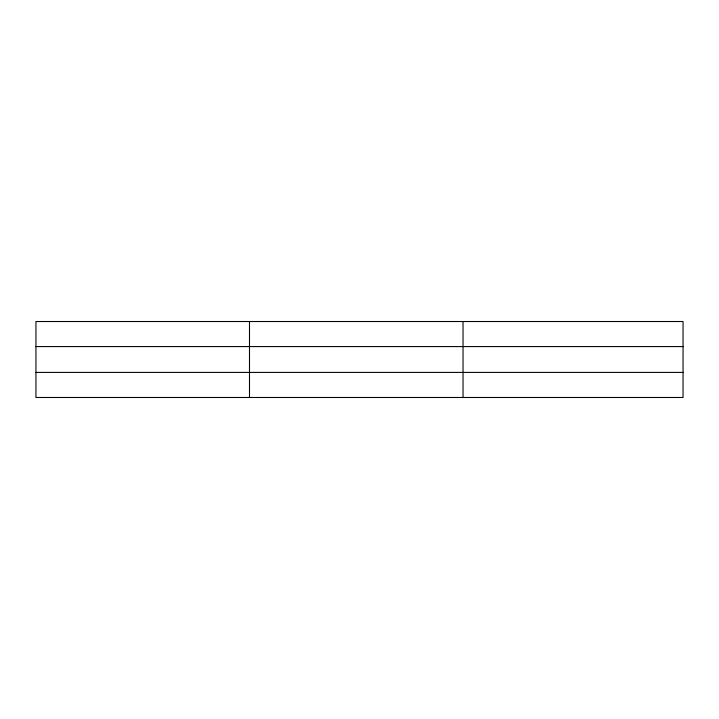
<?xml version="1.0" encoding="UTF-8"?>
<svg xmlns="http://www.w3.org/2000/svg" width="719" height="719" viewBox="0 0 719 719"><rect width="100%" height="100%" fill="white"/><g stroke="black" fill="none" stroke-linecap="round" stroke-linejoin="round"><path stroke-width="1.08" d="M249.493 397.481L249.493 321.519M463.036 397.481L463.036 321.519M683.05 372.415L683.05 397.481L35.95 397.481L35.95 321.519L683.05 321.519L683.05 372.415L35.95 372.415M35.95 346.585L683.05 346.585"/></g></svg>
